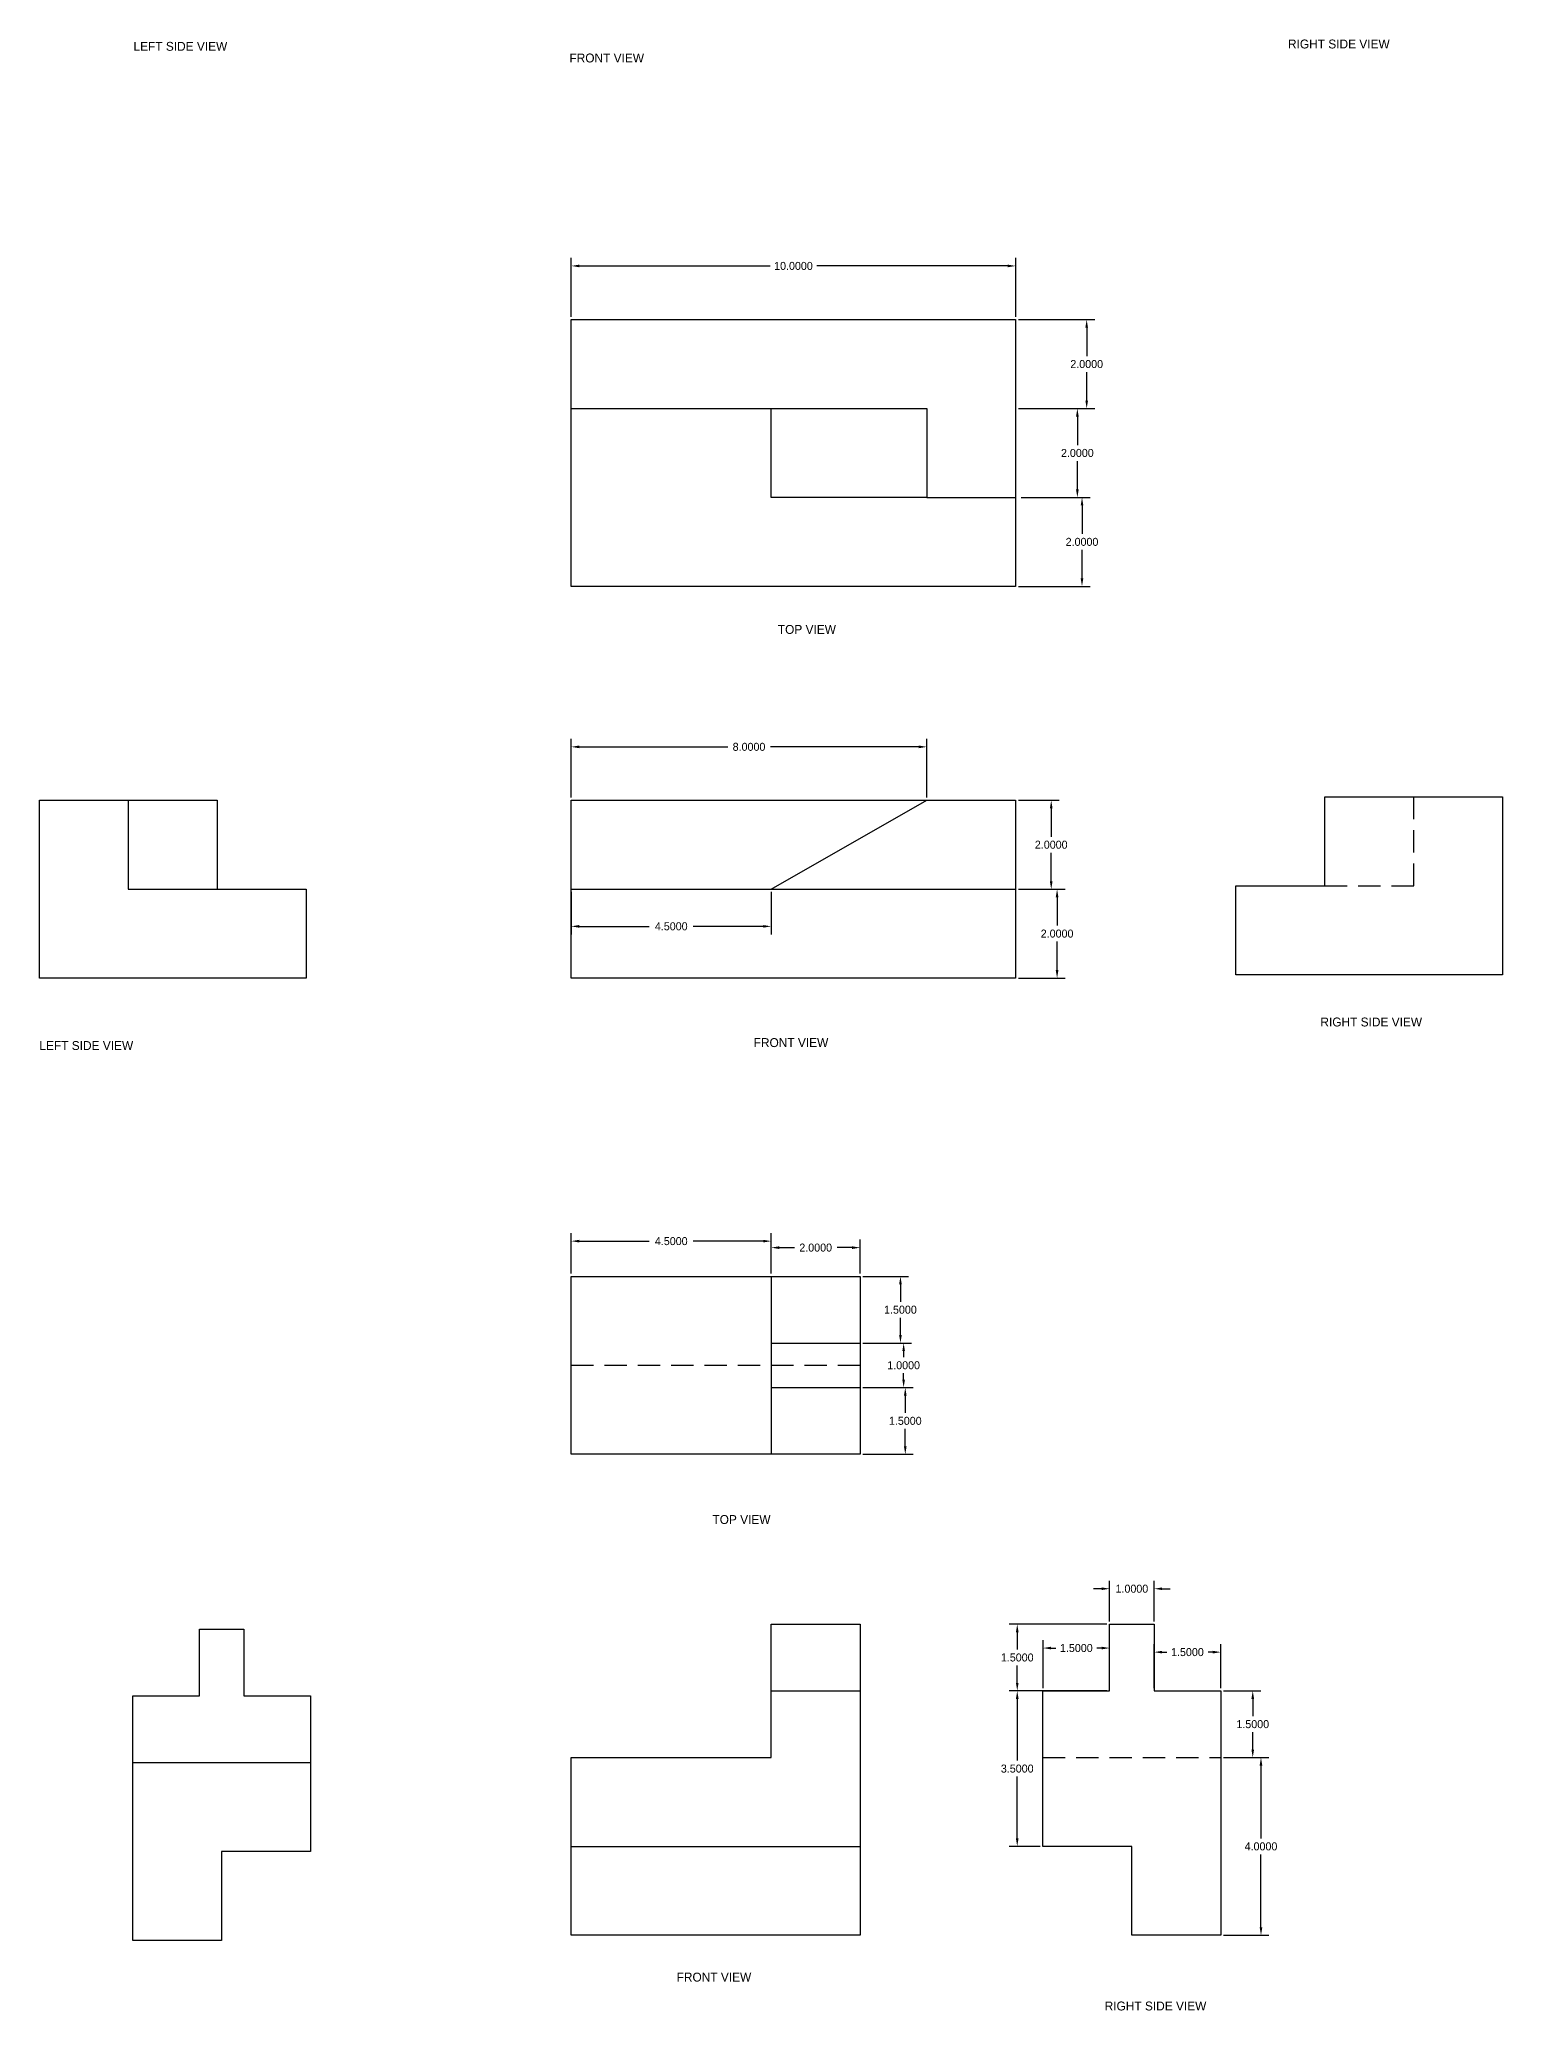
# Model space of a CAD drawing. Header units: inches. Extents: x 57 to 89.9, y 8.1 to 105.2.
# Drawn here: x 56.98 to 89.9, y 8.06 to 52.41 of the extents above; entities that cross this region are included whole.
import ezdxf

# ---------------------------------------------------------------- set-up
doc = ezdxf.new("R2010")
doc.units = ezdxf.units.IN
doc.header["$MEASUREMENT"] = 0
doc.linetypes.add('DASHED', pattern=[0.75, 0.5, -0.25])
doc.dimstyles.get("Standard").update_dxf_attribs({"dimtxt": 0.18, "dimasz": 0.18, "dimexe": 0.18, "dimexo": 0.0625, "dimgap": 0.09, "dimtad": 0, "dimtih": 1, "dimtoh": 1, "dimdec": 4, "dimzin": 0, "dimdsep": 46, "dimtxsty": 'Standard', "dimcen": 0.09, "dimadec": 0, "dimazin": 0, "dimtfac": 1, "dimtdec": 4, "dimtofl": 0, "dimtmove": 0, "dimatfit": 3, "dimfxl": 1, "dimtolj": 1, "dimtzin": 0, "dimarcsym": 0})

# ---------------------------------------------------------------- blocks, each defined once
blk = doc.blocks.new('*D25')
at = {"color": 0, "lineweight": -2}
for p, q in [((68.943, 46.164), (68.943, 47.489)), ((78.943, 46.164), (78.943, 47.489)), ((69.123, 47.309), (73.418, 47.309)), ((78.763, 47.309), (74.468, 47.309))]:
    blk.add_line(p, q, dxfattribs=at)
at = {"color": 0}
for points in [[(69.123, 47.339), (69.123, 47.279), (68.943, 47.309)], [(78.763, 47.339), (78.763, 47.279), (78.943, 47.309)]]:
    blk.add_solid(points, dxfattribs=at)
at = {"layer": 'Defpoints', "color": 0}
for p in [(78.943, 47.309), (68.943, 46.101), (78.943, 46.101)]:
    blk.add_point(p, dxfattribs=at)
at = {"color": 0, "insert": (73.943, 47.309), "char_height": 0.18, "attachment_point": 5}
blk.add_mtext('\\A1;10.0000', dxfattribs=at)
blk = doc.blocks.new('*D26')
at = {"color": 0, "lineweight": -2}
for p, q in [((79.005, 46.101), (80.721, 46.101)), ((80.541, 45.921), (80.541, 45.281)), ((80.541, 44.281), (80.541, 44.921)), ((79.005, 44.101), (80.721, 44.101))]:
    blk.add_line(p, q, dxfattribs=at)
at = {"color": 0}
for points in [[(80.511, 45.921), (80.571, 45.921), (80.541, 46.101)], [(80.511, 44.281), (80.571, 44.281), (80.541, 44.101)]]:
    blk.add_solid(points, dxfattribs=at)
at = {"layer": 'Defpoints', "color": 0}
for p in [(78.943, 46.101), (78.943, 44.101), (80.541, 44.101)]:
    blk.add_point(p, dxfattribs=at)
at = {"color": 0, "insert": (80.541, 45.101), "char_height": 0.18, "attachment_point": 5}
blk.add_mtext('\\A1;2.0000', dxfattribs=at)
blk = doc.blocks.new('*D27')
at = {"color": 0, "lineweight": -2}
for p, q in [((79.068, 44.101), (80.511, 44.101)), ((80.331, 43.921), (80.331, 43.281)), ((80.331, 42.281), (80.331, 42.921)), ((79.068, 42.101), (80.511, 42.101))]:
    blk.add_line(p, q, dxfattribs=at)
at = {"color": 0}
for points in [[(80.301, 43.921), (80.361, 43.921), (80.331, 44.101)], [(80.301, 42.281), (80.361, 42.281), (80.331, 42.101)]]:
    blk.add_solid(points, dxfattribs=at)
at = {"layer": 'Defpoints', "color": 0}
for p in [(79.005, 44.101), (79.005, 42.101), (80.331, 42.101)]:
    blk.add_point(p, dxfattribs=at)
at = {"color": 0, "insert": (80.331, 43.101), "char_height": 0.18, "attachment_point": 5}
blk.add_mtext('\\A1;2.0000', dxfattribs=at)
blk = doc.blocks.new('*D28')
at = {"color": 0, "lineweight": -2}
for p, q in [((79.13, 42.101), (80.616, 42.101)), ((80.436, 41.921), (80.436, 41.281)), ((80.436, 40.281), (80.436, 40.921)), ((79.005, 40.101), (80.616, 40.101))]:
    blk.add_line(p, q, dxfattribs=at)
at = {"color": 0}
for points in [[(80.406, 41.921), (80.466, 41.921), (80.436, 42.101)], [(80.406, 40.281), (80.466, 40.281), (80.436, 40.101)]]:
    blk.add_solid(points, dxfattribs=at)
at = {"layer": 'Defpoints', "color": 0}
for p in [(79.068, 42.101), (78.943, 40.101), (80.436, 40.101)]:
    blk.add_point(p, dxfattribs=at)
at = {"color": 0, "insert": (80.436, 41.101), "char_height": 0.18, "attachment_point": 5}
blk.add_mtext('\\A1;2.0000', dxfattribs=at)
blk = doc.blocks.new('*D29')
at = {"color": 0, "lineweight": -2}
for p, q in [((68.943, 35.351), (68.943, 36.67)), ((69.123, 36.49), (72.463, 36.49)), ((76.763, 36.49), (73.423, 36.49)), ((76.943, 35.351), (76.943, 36.67))]:
    blk.add_line(p, q, dxfattribs=at)
at = {"color": 0}
for points in [[(69.123, 36.52), (69.123, 36.46), (68.943, 36.49)], [(76.763, 36.52), (76.763, 36.46), (76.943, 36.49)]]:
    blk.add_solid(points, dxfattribs=at)
at = {"layer": 'Defpoints', "color": 0}
for p in [(76.943, 36.49), (68.943, 35.288), (76.943, 35.288)]:
    blk.add_point(p, dxfattribs=at)
at = {"color": 0, "insert": (72.943, 36.49), "char_height": 0.18, "attachment_point": 5}
blk.add_mtext('\\A1;8.0000', dxfattribs=at)
blk = doc.blocks.new('*D30')
at = {"color": 0, "lineweight": -2}
for p, q in [((68.943, 33.226), (68.943, 32.272)), ((73.443, 33.226), (73.443, 32.272)), ((69.123, 32.452), (70.698, 32.452)), ((73.263, 32.452), (71.688, 32.452))]:
    blk.add_line(p, q, dxfattribs=at)
at = {"color": 0}
for points in [[(69.123, 32.482), (69.123, 32.422), (68.943, 32.452)], [(73.263, 32.482), (73.263, 32.422), (73.443, 32.452)]]:
    blk.add_solid(points, dxfattribs=at)
at = {"layer": 'Defpoints', "color": 0}
for p in [(68.943, 33.288), (73.443, 33.288), (68.943, 32.452)]:
    blk.add_point(p, dxfattribs=at)
at = {"color": 0, "insert": (71.193, 32.452), "char_height": 0.18, "attachment_point": 5}
blk.add_mtext('\\A1;4.5000', dxfattribs=at)
blk = doc.blocks.new('*D31')
at = {"color": 0, "lineweight": -2}
for p, q in [((79.005, 35.288), (79.923, 35.288)), ((79.743, 35.108), (79.743, 34.468)), ((79.743, 33.468), (79.743, 34.108)), ((79.005, 33.288), (79.923, 33.288))]:
    blk.add_line(p, q, dxfattribs=at)
at = {"color": 0}
for points in [[(79.713, 35.108), (79.773, 35.108), (79.743, 35.288)], [(79.713, 33.468), (79.773, 33.468), (79.743, 33.288)]]:
    blk.add_solid(points, dxfattribs=at)
at = {"layer": 'Defpoints', "color": 0}
for p in [(78.943, 35.288), (78.943, 33.288), (79.743, 33.288)]:
    blk.add_point(p, dxfattribs=at)
at = {"color": 0, "insert": (79.743, 34.288), "char_height": 0.18, "attachment_point": 5}
blk.add_mtext('\\A1;2.0000', dxfattribs=at)
blk = doc.blocks.new('*D32')
at = {"color": 0, "lineweight": -2}
for p, q in [((79.068, 33.288), (80.055, 33.288)), ((79.875, 33.108), (79.875, 32.468)), ((79.875, 31.468), (79.875, 32.108)), ((79.005, 31.288), (80.055, 31.288))]:
    blk.add_line(p, q, dxfattribs=at)
at = {"color": 0}
for points in [[(79.845, 33.108), (79.905, 33.108), (79.875, 33.288)], [(79.845, 31.468), (79.905, 31.468), (79.875, 31.288)]]:
    blk.add_solid(points, dxfattribs=at)
at = {"layer": 'Defpoints', "color": 0}
for p in [(79.005, 33.288), (78.943, 31.288), (79.875, 31.288)]:
    blk.add_point(p, dxfattribs=at)
at = {"color": 0, "insert": (79.875, 32.288), "char_height": 0.18, "attachment_point": 5}
blk.add_mtext('\\A1;2.0000', dxfattribs=at)
blk = doc.blocks.new('*D33')
at = {"color": 0, "lineweight": -2}
for p, q in [((68.943, 24.64), (68.943, 25.55)), ((69.123, 25.37), (70.698, 25.37)), ((73.263, 25.37), (71.688, 25.37)), ((73.443, 24.64), (73.443, 25.55))]:
    blk.add_line(p, q, dxfattribs=at)
at = {"color": 0}
for points in [[(69.123, 25.4), (69.123, 25.34), (68.943, 25.37)], [(73.263, 25.4), (73.263, 25.34), (73.443, 25.37)]]:
    blk.add_solid(points, dxfattribs=at)
at = {"layer": 'Defpoints', "color": 0}
for p in [(73.443, 25.37), (68.943, 24.577), (73.443, 24.577)]:
    blk.add_point(p, dxfattribs=at)
at = {"color": 0, "insert": (71.193, 25.37), "char_height": 0.18, "attachment_point": 5}
blk.add_mtext('\\A1;4.5000', dxfattribs=at)
blk = doc.blocks.new('*D34')
at = {"color": 0, "lineweight": -2}
for p, q in [((73.443, 24.64), (73.443, 25.404)), ((75.443, 24.64), (75.443, 25.404)), ((73.623, 25.224), (73.963, 25.224)), ((75.263, 25.224), (74.923, 25.224))]:
    blk.add_line(p, q, dxfattribs=at)
at = {"color": 0}
for points in [[(73.623, 25.254), (73.623, 25.194), (73.443, 25.224)], [(75.263, 25.254), (75.263, 25.194), (75.443, 25.224)]]:
    blk.add_solid(points, dxfattribs=at)
at = {"layer": 'Defpoints', "color": 0}
for p in [(75.443, 25.224), (73.443, 24.577), (75.443, 24.577)]:
    blk.add_point(p, dxfattribs=at)
at = {"color": 0, "insert": (74.443, 25.224), "char_height": 0.18, "attachment_point": 5}
blk.add_mtext('\\A1;2.0000', dxfattribs=at)
blk = doc.blocks.new('*D35')
at = {"color": 0, "lineweight": -2}
for p, q in [((75.505, 24.577), (76.53, 24.577)), ((76.35, 24.397), (76.35, 24.007)), ((76.35, 23.257), (76.35, 23.647)), ((75.505, 23.077), (76.53, 23.077))]:
    blk.add_line(p, q, dxfattribs=at)
at = {"color": 0}
for points in [[(76.32, 24.397), (76.38, 24.397), (76.35, 24.577)], [(76.32, 23.257), (76.38, 23.257), (76.35, 23.077)]]:
    blk.add_solid(points, dxfattribs=at)
at = {"layer": 'Defpoints', "color": 0}
for p in [(75.443, 24.577), (75.443, 23.077), (76.35, 23.077)]:
    blk.add_point(p, dxfattribs=at)
at = {"color": 0, "insert": (76.35, 23.827), "char_height": 0.18, "attachment_point": 5}
blk.add_mtext('\\A1;1.5000', dxfattribs=at)
blk = doc.blocks.new('*D36')
at = {"color": 0, "lineweight": -2}
for p, q in [((75.568, 23.077), (76.602, 23.077)), ((76.422, 22.897), (76.422, 22.757)), ((76.422, 22.257), (76.422, 22.397)), ((75.505, 22.077), (76.602, 22.077))]:
    blk.add_line(p, q, dxfattribs=at)
at = {"color": 0}
for points in [[(76.392, 22.897), (76.452, 22.897), (76.422, 23.077)], [(76.392, 22.257), (76.452, 22.257), (76.422, 22.077)]]:
    blk.add_solid(points, dxfattribs=at)
at = {"layer": 'Defpoints', "color": 0}
for p in [(75.505, 23.077), (75.443, 22.077), (76.422, 22.077)]:
    blk.add_point(p, dxfattribs=at)
at = {"color": 0, "insert": (76.422, 22.577), "char_height": 0.18, "attachment_point": 5}
blk.add_mtext('\\A1;1.0000', dxfattribs=at)
blk = doc.blocks.new('*D37')
at = {"color": 0, "lineweight": -2}
for p, q in [((75.568, 22.077), (76.639, 22.077)), ((76.459, 21.897), (76.459, 21.507)), ((76.459, 20.757), (76.459, 21.147)), ((75.505, 20.577), (76.639, 20.577))]:
    blk.add_line(p, q, dxfattribs=at)
at = {"color": 0}
for points in [[(76.429, 21.897), (76.489, 21.897), (76.459, 22.077)], [(76.429, 20.757), (76.489, 20.757), (76.459, 20.577)]]:
    blk.add_solid(points, dxfattribs=at)
at = {"layer": 'Defpoints', "color": 0}
for p in [(75.505, 22.077), (75.443, 20.577), (76.459, 20.577)]:
    blk.add_point(p, dxfattribs=at)
at = {"color": 0, "insert": (76.459, 21.327), "char_height": 0.18, "attachment_point": 5}
blk.add_mtext('\\A1;1.5000', dxfattribs=at)
blk = doc.blocks.new('*D39')
at = {"color": 0, "lineweight": -2}
for p, q in [((80.878, 17.55), (80.698, 17.55)), ((81.058, 16.815), (81.058, 17.73)), ((82.058, 16.815), (82.058, 17.73)), ((82.238, 17.55), (82.418, 17.55))]:
    blk.add_line(p, q, dxfattribs=at)
at = {"color": 0}
for points in [[(80.878, 17.58), (80.878, 17.52), (81.058, 17.55)], [(82.238, 17.58), (82.238, 17.52), (82.058, 17.55)]]:
    blk.add_solid(points, dxfattribs=at)
at = {"layer": 'Defpoints', "color": 0}
for p in [(82.058, 17.55), (81.058, 16.753), (82.058, 16.753)]:
    blk.add_point(p, dxfattribs=at)
at = {"color": 0, "insert": (81.558, 17.55), "char_height": 0.18, "attachment_point": 5}
blk.add_mtext('\\A1;1.0000', dxfattribs=at)
blk = doc.blocks.new('*D40')
at = {"color": 0, "lineweight": -2}
for p, q in [((82.058, 15.315), (82.058, 16.304)), ((82.238, 16.124), (82.343, 16.124)), ((83.378, 16.124), (83.273, 16.124)), ((83.558, 15.315), (83.558, 16.304))]:
    blk.add_line(p, q, dxfattribs=at)
at = {"color": 0}
for points in [[(82.238, 16.154), (82.238, 16.094), (82.058, 16.124)], [(83.378, 16.154), (83.378, 16.094), (83.558, 16.124)]]:
    blk.add_solid(points, dxfattribs=at)
at = {"layer": 'Defpoints', "color": 0}
for p in [(83.558, 16.124), (82.058, 15.253), (83.558, 15.253)]:
    blk.add_point(p, dxfattribs=at)
at = {"color": 0, "insert": (82.808, 16.124), "char_height": 0.18, "attachment_point": 5}
blk.add_mtext('\\A1;1.5000', dxfattribs=at)
blk = doc.blocks.new('*D41')
at = {"color": 0, "lineweight": -2}
for p, q in [((79.558, 15.315), (79.558, 16.396)), ((79.738, 16.216), (79.843, 16.216)), ((80.878, 16.216), (80.773, 16.216)), ((81.058, 15.315), (81.058, 16.396))]:
    blk.add_line(p, q, dxfattribs=at)
at = {"color": 0}
for points in [[(79.738, 16.246), (79.738, 16.186), (79.558, 16.216)], [(80.878, 16.246), (80.878, 16.186), (81.058, 16.216)]]:
    blk.add_solid(points, dxfattribs=at)
at = {"layer": 'Defpoints', "color": 0}
for p in [(81.058, 16.216), (79.558, 15.253), (81.058, 15.253)]:
    blk.add_point(p, dxfattribs=at)
at = {"color": 0, "insert": (80.308, 16.216), "char_height": 0.18, "attachment_point": 5}
blk.add_mtext('\\A1;1.5000', dxfattribs=at)
blk = doc.blocks.new('*D43')
at = {"color": 0, "lineweight": -2}
for p, q in [((80.995, 16.753), (78.798, 16.753)), ((78.978, 16.573), (78.978, 16.183)), ((78.978, 15.433), (78.978, 15.823)), ((80.995, 15.253), (78.798, 15.253))]:
    blk.add_line(p, q, dxfattribs=at)
at = {"color": 0}
for points in [[(78.948, 16.573), (79.008, 16.573), (78.978, 16.753)], [(78.948, 15.433), (79.008, 15.433), (78.978, 15.253)]]:
    blk.add_solid(points, dxfattribs=at)
at = {"layer": 'Defpoints', "color": 0}
for p in [(81.058, 16.753), (78.978, 15.253), (81.058, 15.253)]:
    blk.add_point(p, dxfattribs=at)
at = {"color": 0, "insert": (78.978, 16.003), "char_height": 0.18, "attachment_point": 5}
blk.add_mtext('\\A1;1.5000', dxfattribs=at)
blk = doc.blocks.new('*D44')
at = {"color": 0, "lineweight": -2}
for p, q in [((79.495, 15.253), (78.798, 15.253)), ((78.978, 15.073), (78.978, 13.683)), ((78.978, 11.933), (78.978, 13.323)), ((79.495, 11.753), (78.798, 11.753))]:
    blk.add_line(p, q, dxfattribs=at)
at = {"color": 0}
for points in [[(78.948, 15.073), (79.008, 15.073), (78.978, 15.253)], [(78.948, 11.933), (79.008, 11.933), (78.978, 11.753)]]:
    blk.add_solid(points, dxfattribs=at)
at = {"layer": 'Defpoints', "color": 0}
for p in [(79.558, 15.253), (78.978, 11.753), (79.558, 11.753)]:
    blk.add_point(p, dxfattribs=at)
at = {"color": 0, "insert": (78.978, 13.503), "char_height": 0.18, "attachment_point": 5}
blk.add_mtext('\\A1;3.5000', dxfattribs=at)
blk = doc.blocks.new('*D46')
at = {"color": 0, "lineweight": -2}
for p, q in [((83.62, 15.253), (84.458, 15.253)), ((84.278, 15.073), (84.278, 14.683)), ((84.278, 13.933), (84.278, 14.323)), ((83.62, 13.753), (84.458, 13.753))]:
    blk.add_line(p, q, dxfattribs=at)
at = {"color": 0}
for points in [[(84.248, 15.073), (84.308, 15.073), (84.278, 15.253)], [(84.248, 13.933), (84.308, 13.933), (84.278, 13.753)]]:
    blk.add_solid(points, dxfattribs=at)
at = {"layer": 'Defpoints', "color": 0}
for p in [(83.558, 15.253), (83.558, 13.753), (84.278, 13.753)]:
    blk.add_point(p, dxfattribs=at)
at = {"color": 0, "insert": (84.278, 14.503), "char_height": 0.18, "attachment_point": 5}
blk.add_mtext('\\A1;1.5000', dxfattribs=at)
blk = doc.blocks.new('*D47')
at = {"color": 0, "lineweight": -2}
for p, q in [((83.683, 13.753), (84.643, 13.753)), ((84.463, 13.573), (84.463, 11.933)), ((84.463, 9.933), (84.463, 11.573)), ((83.62, 9.753), (84.643, 9.753))]:
    blk.add_line(p, q, dxfattribs=at)
at = {"color": 0}
for points in [[(84.433, 13.573), (84.493, 13.573), (84.463, 13.753)], [(84.433, 9.933), (84.493, 9.933), (84.463, 9.753)]]:
    blk.add_solid(points, dxfattribs=at)
at = {"layer": 'Defpoints', "color": 0}
for p in [(83.62, 13.753), (83.558, 9.753), (84.463, 9.753)]:
    blk.add_point(p, dxfattribs=at)
at = {"color": 0, "insert": (84.463, 11.753), "char_height": 0.18, "attachment_point": 5}
blk.add_mtext('\\A1;4.0000', dxfattribs=at)

msp = doc.modelspace()

# ---------------------------------------------------------------- linework, layer by layer
for p, q in [((68.9427, 46.1014), (78.9427, 46.1014)), ((68.9427, 44.1014), (68.9427, 46.1014)), ((78.9427, 46.1014), (78.9427, 44.1014)), ((68.9427, 40.1014), (68.9427, 44.1014)), ((68.9427, 44.1014), (73.4427, 44.1014)), ((73.4427, 44.1014), (76.9427, 44.1014)), ((73.4427, 42.1014), (73.4427, 44.1014)), ((76.9427, 44.1014), (76.9427, 42.1014)), ((78.9427, 44.1014), (78.9427, 42.1014)), ((76.9427, 42.1014), (73.4427, 42.1014)), ((76.9427, 42.1014), (78.9427, 42.1014)), ((78.9427, 42.1014), (78.9427, 40.1014)), ((80.33077, 42.1014), (80.33077, 42.1014)), ((80.33077, 42.1014), (80.33077, 42.1014)), ((80.33077, 42.1014), (80.33077, 42.1014)), ((78.9427, 40.1014), (68.9427, 40.1014)), ((56.97599, 35.28829), (58.97599, 35.28829)), ((56.97599, 31.28829), (56.97599, 35.28829)), ((58.97599, 35.28829), (60.97599, 35.28829)), ((58.97599, 35.28829), (58.97599, 33.28829)), ((60.97599, 35.28829), (60.97599, 33.28829)), ((68.9427, 35.28829), (76.9427, 35.28829)), ((68.9427, 33.28829), (68.9427, 35.28829)), ((73.4427, 33.28829), (76.9427, 35.28829)), ((76.9427, 35.28829), (78.9427, 35.28829)), ((78.9427, 35.28829), (78.9427, 33.28829)), ((85.89922, 35.36494), (87.89922, 35.36494)), ((85.89922, 33.36494), (85.89922, 35.36494)), ((87.89922, 35.36494), (89.89922, 35.36494)), ((89.89922, 35.36494), (89.89922, 31.36494)), ((58.97599, 33.28829), (60.97599, 33.28829)), ((60.97599, 33.28829), (62.97599, 33.28829)), ((62.97599, 33.28829), (62.97599, 31.28829)), ((68.9427, 31.28829), (68.9427, 33.28829)), ((68.9427, 33.28829), (73.4427, 33.28829)), ((73.4427, 33.28829), (78.9427, 33.28829)), ((78.9427, 33.28829), (78.9427, 31.28829)), ((83.89922, 31.36494), (83.89922, 33.36494)), ((83.89922, 33.36494), (85.89922, 33.36494)), ((62.97599, 31.28829), (56.97599, 31.28829)), ((78.9427, 31.28829), (68.9427, 31.28829)), ((89.89922, 31.36494), (83.89922, 31.36494)), ((68.9427, 24.57745), (73.4427, 24.57745)), ((68.9427, 22.57745), (68.9427, 24.57745)), ((73.4427, 24.57745), (75.4427, 24.57745)), ((73.4427, 24.57745), (73.4427, 23.07745)), ((75.4427, 24.57745), (75.4427, 23.07745)), ((73.4427, 23.07745), (73.4427, 22.07745)), ((73.4427, 23.07745), (75.4427, 23.07745)), ((75.4427, 23.07745), (75.4427, 22.57745)), ((68.9427, 20.57745), (68.9427, 22.57745)), ((75.4427, 22.57745), (75.4427, 22.07745)), ((73.4427, 22.07745), (73.4427, 20.57745)), ((73.4427, 22.07745), (75.4427, 22.07745)), ((75.4427, 22.07745), (75.4427, 20.57745)), ((73.4427, 20.57745), (68.9427, 20.57745)), ((75.4427, 20.57745), (73.4427, 20.57745)), ((60.57453, 15.14009), (60.57453, 16.64009)), ((60.57453, 16.64009), (61.57453, 16.64009)), ((61.57453, 16.64009), (61.57453, 15.14009)), ((73.4427, 16.75285), (75.4427, 16.75285)), ((73.4427, 15.25285), (73.4427, 16.75285)), ((75.4427, 16.75285), (75.4427, 15.25285)), ((81.05777, 15.25285), (81.05777, 16.75285)), ((81.05777, 16.75285), (82.05777, 16.75285)), ((82.05777, 16.75285), (82.05777, 15.25285)), ((59.07453, 15.14009), (60.57453, 15.14009)), ((59.07453, 13.64009), (59.07453, 15.14009)), ((61.57453, 15.14009), (63.07453, 15.14009)), ((63.07453, 15.14009), (63.07453, 13.64009)), ((73.4427, 13.75285), (73.4427, 15.25285)), ((73.4427, 15.25285), (75.4427, 15.25285)), ((75.4427, 15.25285), (75.4427, 11.75285)), ((79.55777, 15.25285), (81.05777, 15.25285)), ((79.55777, 13.75285), (79.55777, 15.25285)), ((82.05777, 15.25285), (83.55777, 15.25285)), ((83.55777, 15.25285), (83.55777, 13.75285)), ((68.9427, 11.75285), (68.9427, 13.75285)), ((68.9427, 13.75285), (73.4427, 13.75285)), ((79.55777, 11.75285), (79.55777, 13.75285)), ((83.55777, 13.75285), (83.55777, 9.75285)), ((59.07453, 11.64009), (59.07453, 13.64009)), ((59.07453, 13.64009), (63.07453, 13.64009)), ((63.07453, 13.64009), (63.07453, 11.64009)), ((59.07453, 9.64009), (59.07453, 11.64009)), ((63.07453, 11.64009), (61.07453, 11.64009)), ((61.07453, 11.64009), (61.07453, 9.64009)), ((68.9427, 9.75285), (68.9427, 11.75285)), ((68.9427, 11.75285), (75.4427, 11.75285)), ((75.4427, 11.75285), (75.4427, 9.75285)), ((81.55777, 11.75285), (79.55777, 11.75285)), ((81.55777, 9.75285), (81.55777, 11.75285)), ((61.07453, 9.64009), (59.07453, 9.64009)), ((75.4427, 9.75285), (68.9427, 9.75285)), ((83.55777, 9.75285), (81.55777, 9.75285))]:
    msp.add_line(p, q)
at = {"linetype": 'DASHED'}
for p, q in [((87.89922, 33.36494), (87.89922, 35.36494)), ((85.89922, 33.36494), (87.89922, 33.36494)), ((68.9427, 22.57745), (75.4427, 22.57745)), ((79.55777, 13.75285), (83.55777, 13.75285))]:
    msp.add_line(p, q, dxfattribs=at)

# ---------------------------------------------------------------- texts
at = {"char_height": 0.2}
for s, insert, width, attachment_point in [('LEFT SIDE VIEW', (60.14791, 52.34991), 5.632643, 2), ('RIGHT SIDE VIEW', (86.2151, 52.40241), 6.3892644, 2), ('FRONT VIEW', (68.90201, 52.08746), 5.6560038, 1), ('TOP VIEW', (74.24536, 39.23215), 10.5764615, 2), ('RIGHT SIDE VIEW', (86.94363, 30.40015), 6.0888333, 2), ('LEFT SIDE VIEW', (56.97599, 29.87057), 5.8399835, 1), ('FRONT VIEW', (73.88748, 29.93677), 9.8895492, 2), ('TOP VIEW', (72.77372, 19.20767), 7.6620339, 2), ('FRONT VIEW', (72.15395, 8.91287), 6.4224898, 2), ('RIGHT SIDE VIEW', (82.08962, 8.26286), 5.0637089, 2)]:
    msp.add_mtext(s, dxfattribs=dict(at, insert=insert, width=width, attachment_point=attachment_point))

# ---------------------------------------------------------------- dimensions: what is measured, and where the dimension line sits
for base, p1, p2, picture, middle in [((78.9427, 47.30869), (68.9427, 46.1014), (78.9427, 46.1014), '*D25', (73.9427, 47.30869)), ((76.9427, 36.49029), (68.9427, 35.28829), (76.9427, 35.28829), '*D29', (72.9427, 36.49029)), ((68.9427, 32.45226), (73.4427, 33.28829), (68.9427, 33.28829), '*D30', (71.1927, 32.45226)), ((73.4427, 25.37026), (68.9427, 24.57745), (73.4427, 24.57745), '*D33', (71.1927, 25.37026)), ((75.4427, 25.2244), (73.4427, 24.57745), (75.4427, 24.57745), '*D34', (74.4427, 25.2244)), ((82.05777, 17.5498), (81.05777, 16.75285), (82.05777, 16.75285), '*D39', (81.55777, 17.5498)), ((81.05777, 16.21619), (79.55777, 15.25285), (81.05777, 15.25285), '*D41', (80.30777, 16.21619)), ((83.55777, 16.12421), (82.05777, 15.25285), (83.55777, 15.25285), '*D40', (82.80777, 16.12421))]:
    dim = msp.add_linear_dim(base=base, p1=p1, p2=p2, dimstyle='Standard')
    dim.commit()
    dim.dimension.update_dxf_attribs({"geometry": picture, "text_midpoint": middle})
for base, p1, p2, picture, middle in [((80.54069, 44.1014), (78.9427, 46.1014), (78.9427, 44.1014), '*D26', (80.54069, 45.1014)), ((80.33077, 42.1014), (79.0052, 44.1014), (79.0052, 42.1014), '*D27', (80.33077, 43.1014)), ((80.43573, 40.1014), (79.0677, 42.1014), (78.9427, 40.1014), '*D28', (80.43573, 41.1014)), ((79.74293, 33.28829), (78.9427, 35.28829), (78.9427, 33.28829), '*D31', (79.74293, 34.28829)), ((79.8753, 31.28829), (79.0052, 33.28829), (78.9427, 31.28829), '*D32', (79.8753, 32.28829)), ((76.34954, 23.07745), (75.4427, 24.57745), (75.4427, 23.07745), '*D35', (76.34954, 23.82745)), ((76.42245, 22.07745), (75.5052, 23.07745), (75.4427, 22.07745), '*D36', (76.42245, 22.57745)), ((76.45891, 20.57745), (75.5052, 22.07745), (75.4427, 20.57745), '*D37', (76.45891, 21.32745)), ((78.97843, 15.25285), (81.05777, 16.75285), (81.05777, 15.25285), '*D43', (78.97843, 16.00285)), ((78.97843, 11.75285), (79.55777, 15.25285), (79.55777, 11.75285), '*D44', (78.97843, 13.50285)), ((84.278, 13.75285), (83.55777, 15.25285), (83.55777, 13.75285), '*D46', (84.278, 14.50285)), ((84.46264, 9.75285), (83.62027, 13.75285), (83.55777, 9.75285), '*D47', (84.46264, 11.75285))]:
    dim = msp.add_linear_dim(base=base, p1=p1, p2=p2, angle=90, dimstyle='Standard')
    dim.commit()
    dim.dimension.update_dxf_attribs({"geometry": picture, "text_midpoint": middle})

doc.saveas('drawing.dxf')
